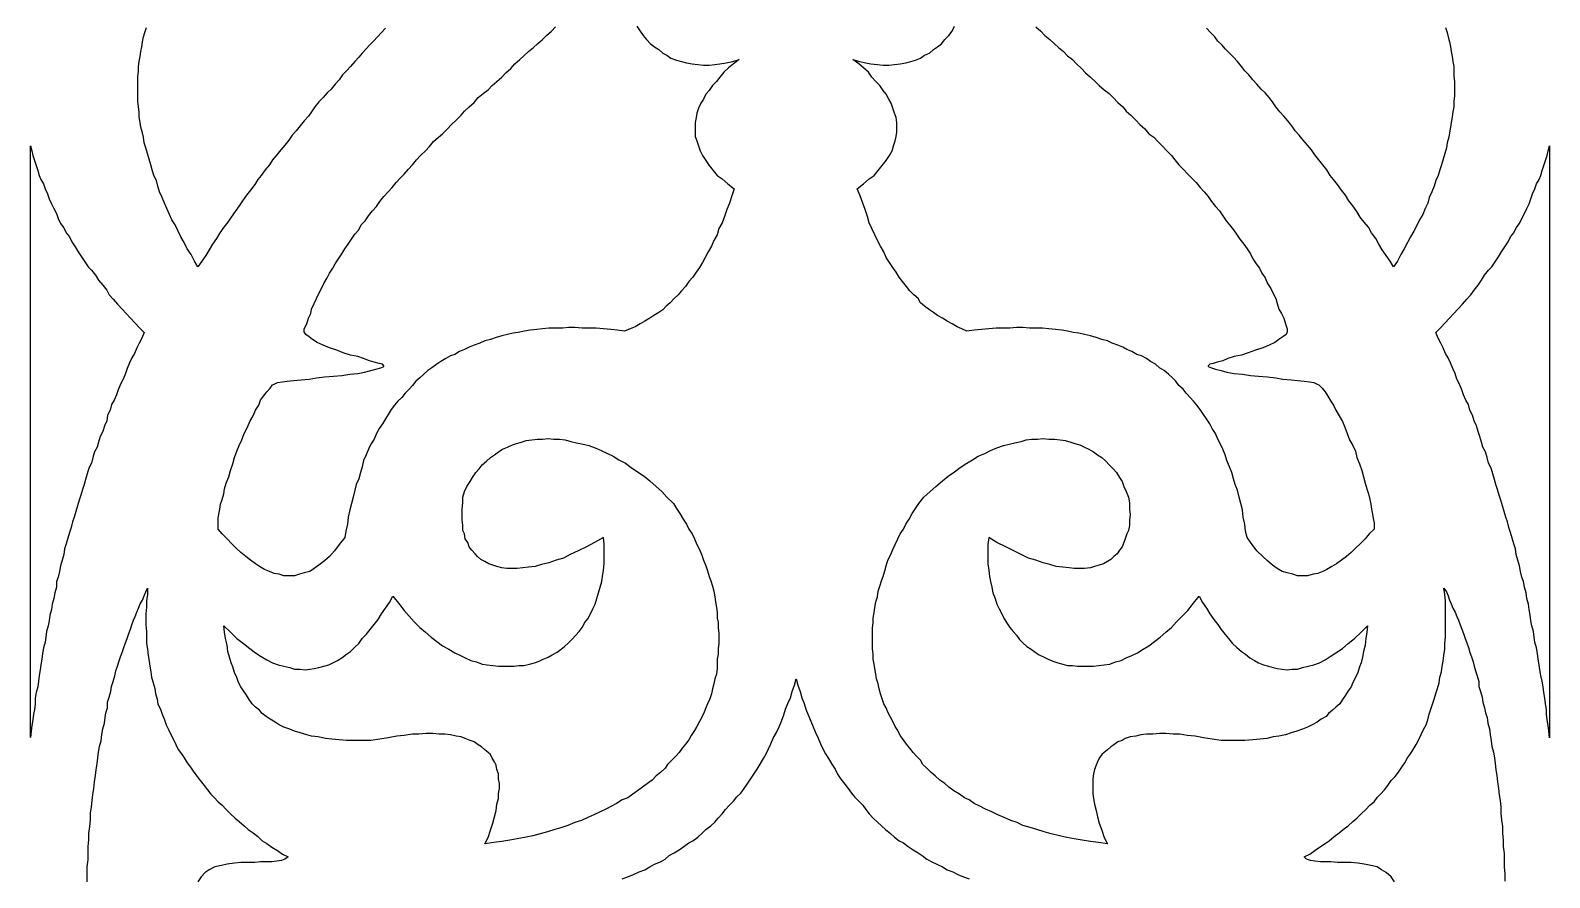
# Model space of a CAD drawing. Extents: x -372 to 372, y -358 to 358.
# Drawn here: x -312.5 to -242.8, y 152.9 to 191.8 of the extents above; entities that cross this region are included whole.
import ezdxf

# ---------------------------------------------------------------- set-up
doc = ezdxf.new("R2010")
doc.units = 0
doc.layers.add('LAYER_1', color=18, linetype='CONTINUOUS')

msp = doc.modelspace()

# ---------------------------------------------------------------- linework, layer by layer
at = {"layer": 'LAYER_1'}
for points in [[(-296.188, 191.886), (-296.374, 191.692), (-296.561, 191.497), (-296.747, 191.302), (-296.933, 191.108), (-297.082, 190.946), (-297.269, 190.751), (-297.418, 190.556), (-297.604, 190.362), (-297.79, 190.135), (-297.977, 189.94), (-298.163, 189.746), (-298.312, 189.519), (-298.498, 189.324), (-298.685, 189.097), (-298.871, 188.935), (-299.057, 188.708), (-299.244, 188.513), (-299.43, 188.286), (-299.579, 188.059), (-299.728, 187.865), (-299.914, 187.638), (-300.101, 187.411), (-300.287, 187.183), (-300.473, 186.989), (-300.622, 186.762), (-300.809, 186.535), (-300.995, 186.308), (-301.181, 186.081), (-301.368, 185.854), (-301.517, 185.627), (-301.703, 185.4), (-301.889, 185.14), (-302.038, 184.946), (-302.187, 184.719), (-302.374, 184.459), (-302.56, 184.232), (-302.746, 183.973), (-302.895, 183.746), (-303.082, 183.486), (-303.268, 183.227), (-303.417, 183), (-303.603, 182.773), (-303.79, 182.513), (-303.939, 182.254), (-304.125, 181.994), (-304.274, 181.735), (-304.423, 181.475), (-304.61, 181.216), (-304.796, 180.956), (-304.945, 181.216), (-305.094, 181.508), (-305.28, 181.767), (-305.429, 182.059), (-305.578, 182.319), (-305.69, 182.578), (-305.839, 182.87), (-305.988, 183.097), (-306.1, 183.356), (-306.212, 183.616), (-306.324, 183.875), (-306.435, 184.135), (-306.547, 184.394), (-306.622, 184.654), (-306.696, 184.913), (-306.808, 185.14), (-306.883, 185.4), (-306.957, 185.627), (-307.032, 185.886), (-307.106, 186.146), (-307.181, 186.405), (-307.255, 186.632), (-307.293, 186.892), (-307.33, 187.086), (-307.404, 187.346), (-307.442, 187.573), (-307.479, 187.832), (-307.479, 188.059), (-307.516, 188.286), (-307.553, 188.546), (-307.553, 188.773), (-307.553, 189), (-307.553, 189.227), (-307.553, 189.454), (-307.553, 189.681), (-307.516, 189.908), (-307.516, 190.135), (-307.479, 190.362), (-307.442, 190.589), (-307.404, 190.816), (-307.367, 191.043), (-307.33, 191.27), (-307.293, 191.497), (-307.218, 191.692), (-307.143, 191.919)], [(-284.674, 191.984), (-284.525, 191.756), (-284.376, 191.562), (-284.227, 191.367), (-284.04, 191.173), (-283.854, 191.043), (-283.668, 190.913), (-283.481, 190.751), (-283.295, 190.654), (-283.109, 190.524), (-282.848, 190.427), (-282.624, 190.362), (-282.401, 190.297), (-282.14, 190.265), (-281.879, 190.232), (-281.618, 190.2), (-281.357, 190.2), (-281.097, 190.232), (-280.873, 190.265), (-280.575, 190.297), (-280.277, 190.362), (-279.979, 190.459), (-280.24, 190.265), (-280.463, 190.07), (-280.687, 189.875), (-280.873, 189.648), (-281.022, 189.454), (-281.208, 189.259), (-281.357, 189.032), (-281.506, 188.87), (-281.618, 188.643), (-281.73, 188.448), (-281.842, 188.221), (-281.916, 187.994), (-281.954, 187.8), (-281.991, 187.573), (-281.991, 187.346), (-281.991, 187.119), (-281.991, 186.924), (-281.916, 186.729), (-281.842, 186.502), (-281.767, 186.275), (-281.656, 186.048), (-281.506, 185.821), (-281.357, 185.594), (-281.171, 185.367), (-280.985, 185.14), (-280.761, 184.978), (-280.5, 184.751), (-280.202, 184.524), (-280.314, 184.2), (-280.426, 183.875), (-280.538, 183.583), (-280.649, 183.259), (-280.761, 182.967), (-280.91, 182.708), (-280.985, 182.416), (-281.134, 182.156), (-281.246, 181.897), (-281.395, 181.637), (-281.544, 181.378), (-281.656, 181.151), (-281.805, 180.924), (-281.954, 180.697), (-282.103, 180.47), (-282.289, 180.275), (-282.438, 180.048), (-282.624, 179.854), (-282.773, 179.659), (-282.96, 179.497), (-283.146, 179.302), (-283.332, 179.14), (-283.481, 178.978), (-283.668, 178.848), (-283.891, 178.719), (-284.078, 178.589), (-284.301, 178.459), (-284.525, 178.329), (-284.748, 178.2), (-284.972, 178.102), (-285.233, 178.005), (-285.568, 178.037), (-285.866, 178.07), (-286.202, 178.102), (-286.537, 178.135), (-287.17, 178.135), (-287.506, 178.167), (-287.804, 178.167), (-288.065, 178.135), (-288.698, 178.135), (-288.996, 178.102), (-289.257, 178.07), (-289.555, 178.037), (-289.816, 178.005), (-290.114, 177.94), (-290.338, 177.908), (-290.599, 177.843), (-290.859, 177.778), (-291.12, 177.713), (-291.381, 177.616), (-291.642, 177.551), (-291.866, 177.454), (-292.126, 177.356), (-292.35, 177.259), (-292.574, 177.162), (-292.797, 177.064), (-293.021, 176.935), (-293.207, 176.87), (-293.431, 176.74), (-293.654, 176.61), (-293.841, 176.481), (-294.064, 176.319), (-294.25, 176.189), (-294.437, 176.027), (-294.623, 175.864), (-294.809, 175.702), (-294.958, 175.508), (-295.107, 175.346), (-295.294, 175.151), (-295.443, 174.956), (-295.629, 174.794), (-295.778, 174.6), (-295.927, 174.405), (-296.076, 174.178), (-296.188, 173.983), (-296.337, 173.756), (-296.486, 173.529), (-296.598, 173.302), (-296.71, 173.043), (-296.859, 172.816), (-296.971, 172.589), (-297.082, 172.329), (-297.194, 172.07), (-297.269, 171.778), (-297.343, 171.519), (-297.418, 171.227), (-297.53, 170.967), (-297.604, 170.708), (-297.679, 170.383), (-297.753, 170.091), (-297.828, 169.8), (-297.902, 169.475), (-297.939, 169.151), (-298.014, 168.827), (-298.051, 168.535), (-298.312, 168.21), (-298.536, 167.918), (-298.759, 167.659), (-298.983, 167.464), (-299.244, 167.27), (-299.467, 167.108), (-299.654, 166.978), (-299.914, 166.913), (-300.138, 166.848), (-300.362, 166.783), (-300.846, 166.783), (-301.07, 166.848), (-301.293, 166.881), (-301.517, 166.978), (-301.74, 167.075), (-301.964, 167.205), (-302.15, 167.335), (-302.374, 167.497), (-302.597, 167.659), (-302.821, 167.854), (-303.045, 168.048), (-303.231, 168.243), (-303.454, 168.47), (-303.678, 168.697), (-303.864, 168.924), (-303.864, 169.054), (-303.864, 169.216), (-303.864, 169.41), (-303.827, 169.605), (-303.79, 169.832), (-303.753, 170.059), (-303.678, 170.286), (-303.603, 170.546), (-303.566, 170.773), (-303.492, 171.032), (-303.38, 171.324), (-303.305, 171.616), (-303.194, 171.908), (-303.119, 172.2), (-303.007, 172.491), (-302.895, 172.751), (-302.784, 173.01), (-302.672, 173.302), (-302.523, 173.594), (-302.411, 173.854), (-302.262, 174.113), (-302.15, 174.373), (-302.001, 174.6), (-301.927, 174.827), (-301.778, 175.021), (-301.629, 175.216), (-301.479, 175.378), (-301.368, 175.54), (-301.293, 175.573), (-301.144, 175.637), (-300.921, 175.67), (-300.697, 175.702), (-300.399, 175.735), (-300.063, 175.767), (-299.691, 175.8), (-299.355, 175.864), (-298.983, 175.897), (-298.573, 175.929), (-298.2, 175.962), (-297.828, 176.027), (-297.455, 176.059), (-297.157, 176.124), (-296.859, 176.189), (-296.635, 176.254), (-296.412, 176.319), (-296.263, 176.383), (-296.263, 176.416), (-296.337, 176.481), (-296.486, 176.513), (-296.71, 176.578), (-296.933, 176.643), (-297.194, 176.74), (-297.455, 176.837), (-297.79, 176.902), (-298.126, 177), (-298.424, 177.129), (-298.759, 177.227), (-299.057, 177.356), (-299.318, 177.486), (-299.542, 177.616), (-299.691, 177.746), (-299.84, 177.843), (-299.914, 177.973), (-299.914, 178.102), (-299.803, 178.329), (-299.728, 178.589), (-299.616, 178.816), (-299.579, 179.01), (-299.467, 179.27), (-299.355, 179.497), (-299.244, 179.724), (-299.132, 179.951), (-299.02, 180.178), (-298.871, 180.437), (-298.759, 180.665), (-298.61, 180.892), (-298.498, 181.086), (-298.349, 181.313), (-298.2, 181.54), (-298.051, 181.767), (-297.902, 181.994), (-297.753, 182.221), (-297.604, 182.448), (-297.418, 182.643), (-297.306, 182.87), (-297.12, 183.065), (-296.971, 183.292), (-296.784, 183.519), (-296.598, 183.713), (-296.449, 183.94), (-296.263, 184.167), (-296.076, 184.394), (-295.89, 184.589), (-295.704, 184.816), (-295.517, 185.01), (-295.331, 185.205), (-295.145, 185.432), (-294.958, 185.627), (-294.772, 185.854), (-294.586, 186.048), (-294.362, 186.275), (-294.176, 186.47), (-293.99, 186.697), (-293.766, 186.892), (-293.58, 187.054), (-293.356, 187.281), (-293.17, 187.475), (-292.946, 187.67), (-292.723, 187.897), (-292.574, 188.092), (-292.35, 188.286), (-292.126, 188.481), (-291.94, 188.708), (-291.717, 188.902), (-291.493, 189.065), (-291.307, 189.259), (-291.083, 189.454), (-290.859, 189.648), (-290.673, 189.843), (-290.45, 190.038), (-290.263, 190.265), (-290.04, 190.459), (-289.853, 190.621), (-289.63, 190.816), (-289.406, 191.011), (-289.22, 191.173), (-288.996, 191.367), (-288.81, 191.562), (-288.586, 191.756), (-288.4, 191.951)], [(-266.378, 191.951), (-266.154, 191.756), (-265.968, 191.562), (-265.744, 191.367), (-265.521, 191.173), (-265.334, 191.011), (-265.111, 190.816), (-264.924, 190.621), (-264.701, 190.459), (-264.515, 190.265), (-264.291, 190.038), (-264.105, 189.843), (-263.881, 189.648), (-263.657, 189.454), (-263.471, 189.259), (-263.248, 189.065), (-263.024, 188.902), (-262.838, 188.708), (-262.614, 188.481), (-262.391, 188.286), (-262.241, 188.092), (-262.018, 187.897), (-261.794, 187.67), (-261.608, 187.475), (-261.384, 187.281), (-261.198, 187.054), (-260.975, 186.892), (-260.788, 186.697), (-260.565, 186.47), (-260.378, 186.275), (-260.155, 186.048), (-260.006, 185.854), (-259.819, 185.627), (-259.633, 185.432), (-259.409, 185.205), (-259.223, 185.01), (-259.037, 184.816), (-258.851, 184.589), (-258.664, 184.394), (-258.478, 184.167), (-258.329, 183.94), (-258.143, 183.713), (-257.956, 183.519), (-257.807, 183.292), (-257.658, 183.065), (-257.509, 182.87), (-257.323, 182.643), (-257.174, 182.448), (-257.025, 182.221), (-256.838, 181.994), (-256.689, 181.767), (-256.54, 181.54), (-256.428, 181.313), (-256.279, 181.086), (-256.13, 180.892), (-256.019, 180.665), (-255.869, 180.437), (-255.758, 180.178), (-255.609, 179.951), (-255.497, 179.724), (-255.385, 179.497), (-255.311, 179.27), (-255.236, 179.01), (-255.124, 178.816), (-255.012, 178.589), (-254.938, 178.329), (-254.863, 178.102), (-254.863, 177.973), (-254.901, 177.843), (-255.05, 177.746), (-255.236, 177.616), (-255.422, 177.486), (-255.683, 177.356), (-255.981, 177.227), (-256.317, 177.129), (-256.652, 177), (-256.95, 176.902), (-257.285, 176.837), (-257.584, 176.74), (-257.807, 176.643), (-258.068, 176.578), (-258.254, 176.513), (-258.403, 176.481), (-258.478, 176.416), (-258.478, 176.383), (-258.329, 176.319), (-258.143, 176.254), (-257.882, 176.189), (-257.621, 176.124), (-257.285, 176.059), (-256.913, 176.027), (-256.54, 175.962), (-256.168, 175.929), (-255.758, 175.897), (-255.385, 175.864), (-255.05, 175.8), (-254.677, 175.767), (-254.379, 175.735), (-254.081, 175.702), (-253.82, 175.67), (-253.634, 175.637), (-253.485, 175.573), (-253.41, 175.54), (-253.261, 175.378), (-253.112, 175.216), (-253, 175.021), (-252.888, 174.827), (-252.739, 174.6), (-252.628, 174.373), (-252.479, 174.113), (-252.329, 173.854), (-252.218, 173.594), (-252.106, 173.302), (-251.994, 173.01), (-251.845, 172.751), (-251.733, 172.491), (-251.659, 172.2), (-251.547, 171.908), (-251.435, 171.616), (-251.361, 171.324), (-251.286, 171.032), (-251.212, 170.773), (-251.137, 170.546), (-251.063, 170.286), (-251.025, 170.059), (-250.988, 169.832), (-250.951, 169.605), (-250.913, 169.41), (-250.876, 169.216), (-250.876, 169.054), (-250.876, 168.924), (-251.1, 168.697), (-251.286, 168.47), (-251.51, 168.243), (-251.733, 168.048), (-251.92, 167.854), (-252.143, 167.659), (-252.367, 167.497), (-252.59, 167.335), (-252.814, 167.205), (-253.037, 167.075), (-253.224, 166.978), (-253.447, 166.881), (-253.671, 166.848), (-253.932, 166.783), (-254.379, 166.783), (-254.603, 166.848), (-254.863, 166.913), (-255.087, 166.978), (-255.311, 167.108), (-255.534, 167.27), (-255.758, 167.464), (-255.981, 167.659), (-256.242, 167.918), (-256.466, 168.21), (-256.689, 168.535), (-256.764, 168.827), (-256.801, 169.151), (-256.876, 169.475), (-256.913, 169.8), (-256.987, 170.091), (-257.062, 170.383), (-257.136, 170.708), (-257.248, 170.967), (-257.323, 171.227), (-257.397, 171.519), (-257.509, 171.778), (-257.621, 172.07), (-257.695, 172.329), (-257.807, 172.589), (-257.919, 172.816), (-258.031, 173.043), (-258.143, 173.302), (-258.292, 173.529), (-258.403, 173.756), (-258.552, 173.983), (-258.701, 174.178), (-258.851, 174.405), (-259, 174.6), (-259.149, 174.794), (-259.298, 174.956), (-259.484, 175.151), (-259.633, 175.346), (-259.819, 175.508), (-259.968, 175.702), (-260.117, 175.864), (-260.304, 176.027), (-260.49, 176.189), (-260.714, 176.319), (-260.9, 176.481), (-261.124, 176.61), (-261.31, 176.74), (-261.533, 176.87), (-261.757, 176.935), (-261.981, 177.064), (-262.204, 177.162), (-262.391, 177.259), (-262.614, 177.356), (-262.875, 177.454), (-263.099, 177.551), (-263.359, 177.616), (-263.62, 177.713), (-263.881, 177.778), (-264.142, 177.843), (-264.403, 177.908), (-264.664, 177.94), (-264.924, 178.005), (-265.185, 178.037), (-265.483, 178.07), (-265.781, 178.102), (-266.08, 178.135), (-266.676, 178.135), (-266.974, 178.167), (-267.272, 178.167), (-267.57, 178.135), (-268.204, 178.135), (-268.539, 178.102), (-268.874, 178.07), (-269.21, 178.037), (-269.545, 178.005), (-269.769, 178.102), (-269.992, 178.2), (-270.216, 178.329), (-270.439, 178.459), (-270.663, 178.589), (-270.886, 178.719), (-271.073, 178.848), (-271.259, 178.978), (-271.483, 179.14), (-271.669, 179.302), (-271.781, 179.497), (-271.967, 179.659), (-272.153, 179.854), (-272.302, 180.048), (-272.489, 180.275), (-272.638, 180.47), (-272.787, 180.697), (-272.936, 180.924), (-273.085, 181.151), (-273.234, 181.378), (-273.346, 181.637), (-273.495, 181.897), (-273.644, 182.156), (-273.756, 182.416), (-273.905, 182.708), (-274.017, 182.967), (-274.091, 183.259), (-274.203, 183.583), (-274.315, 183.875), (-274.426, 184.2), (-274.576, 184.524), (-274.277, 184.751), (-274.017, 184.978), (-273.793, 185.14), (-273.607, 185.367), (-273.42, 185.594), (-273.234, 185.821), (-273.085, 186.048), (-272.973, 186.275), (-272.899, 186.502), (-272.824, 186.729), (-272.787, 186.924), (-272.75, 187.119), (-272.75, 187.346), (-272.75, 187.573), (-272.787, 187.8), (-272.861, 187.994), (-272.936, 188.221), (-273.01, 188.448), (-273.122, 188.643), (-273.234, 188.87), (-273.383, 189.032), (-273.532, 189.259), (-273.718, 189.454), (-273.905, 189.648), (-274.054, 189.875), (-274.277, 190.07), (-274.501, 190.265), (-274.762, 190.459), (-274.464, 190.362), (-274.166, 190.297), (-273.942, 190.265), (-273.644, 190.232), (-273.383, 190.2), (-273.122, 190.2), (-272.861, 190.232), (-272.601, 190.265), (-272.34, 190.297), (-272.116, 190.362), (-271.893, 190.427), (-271.669, 190.524), (-271.483, 190.654), (-271.259, 190.751), (-271.073, 190.913), (-270.886, 191.043), (-270.7, 191.173), (-270.551, 191.367), (-270.365, 191.562), (-270.216, 191.756), (-270.104, 191.984)], [(-247.597, 191.919), (-247.523, 191.692), (-247.485, 191.497), (-247.411, 191.27), (-247.374, 191.043), (-247.336, 190.816), (-247.299, 190.589), (-247.262, 190.362), (-247.224, 190.135), (-247.224, 189.908), (-247.224, 189.681), (-247.187, 189.454), (-247.187, 189.227), (-247.187, 189), (-247.187, 188.773), (-247.224, 188.546), (-247.224, 188.286), (-247.262, 188.059), (-247.299, 187.832), (-247.336, 187.573), (-247.374, 187.346), (-247.411, 187.086), (-247.448, 186.892), (-247.523, 186.632), (-247.56, 186.405), (-247.634, 186.146), (-247.709, 185.886), (-247.783, 185.627), (-247.858, 185.4), (-247.932, 185.14), (-248.044, 184.913), (-248.119, 184.654), (-248.231, 184.394), (-248.342, 184.135), (-248.417, 183.875), (-248.529, 183.616), (-248.64, 183.356), (-248.79, 183.097), (-248.901, 182.87), (-249.05, 182.578), (-249.199, 182.319), (-249.348, 182.059), (-249.498, 181.767), (-249.647, 181.508), (-249.796, 181.216), (-249.982, 180.956), (-250.131, 181.216), (-250.317, 181.475), (-250.504, 181.735), (-250.653, 181.994), (-250.802, 182.254), (-250.988, 182.513), (-251.137, 182.773), (-251.323, 183), (-251.51, 183.227), (-251.659, 183.486), (-251.845, 183.746), (-252.031, 183.973), (-252.18, 184.232), (-252.367, 184.459), (-252.553, 184.719), (-252.739, 184.946), (-252.888, 185.14), (-253.037, 185.4), (-253.224, 185.627), (-253.41, 185.854), (-253.596, 186.081), (-253.745, 186.308), (-253.932, 186.535), (-254.118, 186.762), (-254.304, 186.989), (-254.491, 187.183), (-254.64, 187.411), (-254.826, 187.638), (-255.012, 187.865), (-255.199, 188.059), (-255.385, 188.286), (-255.534, 188.513), (-255.683, 188.708), (-255.869, 188.935), (-256.056, 189.097), (-256.242, 189.324), (-256.428, 189.519), (-256.615, 189.746), (-256.801, 189.94), (-256.95, 190.135), (-257.136, 190.362), (-257.323, 190.556), (-257.509, 190.751), (-257.695, 190.946), (-257.844, 191.108), (-258.031, 191.302), (-258.18, 191.497), (-258.366, 191.692), (-258.552, 191.886)], [(-309.864, 152.751), (-309.864, 153.108), (-309.864, 153.432), (-309.826, 153.756), (-309.826, 154.048), (-309.826, 154.372), (-309.789, 154.664), (-309.789, 154.956), (-309.752, 155.281), (-309.715, 155.572), (-309.715, 155.897), (-309.677, 156.189), (-309.64, 156.481), (-309.603, 156.74), (-309.566, 157.032), (-309.528, 157.324), (-309.491, 157.616), (-309.454, 157.875), (-309.416, 158.167), (-309.379, 158.427), (-309.342, 158.686), (-309.305, 158.945), (-309.23, 159.205), (-309.193, 159.497), (-309.156, 159.756), (-309.081, 160.016), (-309.044, 160.275), (-309.007, 160.502), (-308.932, 160.729), (-308.932, 160.989), (-308.858, 161.216), (-308.783, 161.475), (-308.746, 161.702), (-308.671, 161.929), (-308.597, 162.189), (-308.559, 162.416), (-308.485, 162.643), (-308.41, 162.837), (-308.336, 163.064), (-308.261, 163.259), (-308.187, 163.486), (-308.112, 163.713), (-308.038, 163.908), (-307.963, 164.135), (-307.889, 164.329), (-307.814, 164.524), (-307.74, 164.751), (-307.665, 164.913), (-307.591, 165.108), (-307.516, 165.302), (-307.442, 165.497), (-307.33, 165.659), (-307.255, 165.854), (-307.181, 166.048), (-307.106, 166.21), (-307.106, 165.918), (-307.143, 165.627), (-307.143, 165.335), (-307.181, 165.043), (-307.181, 164.783), (-307.181, 164.524), (-307.143, 164.232), (-307.143, 163.972), (-307.143, 163.681), (-307.106, 163.421), (-307.069, 163.129), (-307.032, 162.87), (-306.994, 162.643), (-306.957, 162.383), (-306.92, 162.124), (-306.845, 161.864), (-306.771, 161.605), (-306.734, 161.378), (-306.659, 161.118), (-306.622, 160.891), (-306.51, 160.664), (-306.435, 160.437), (-306.324, 160.178), (-306.249, 159.951), (-306.137, 159.724), (-306.026, 159.497), (-305.914, 159.27), (-305.802, 159.043), (-305.69, 158.816), (-305.541, 158.621), (-305.429, 158.427), (-305.28, 158.199), (-305.131, 158.005), (-304.982, 157.778), (-304.833, 157.583), (-304.684, 157.389), (-304.498, 157.162), (-304.349, 156.967), (-304.2, 156.772), (-304.051, 156.61), (-303.864, 156.416), (-303.678, 156.254), (-303.492, 156.059), (-303.305, 155.864), (-303.082, 155.67), (-302.895, 155.508), (-302.672, 155.313), (-302.486, 155.151), (-302.262, 154.989), (-302.038, 154.826), (-301.852, 154.632), (-301.629, 154.502), (-301.405, 154.34), (-301.144, 154.178), (-300.921, 154.016), (-300.66, 153.886), (-300.809, 153.789), (-300.958, 153.724), (-301.181, 153.691), (-301.405, 153.659), (-301.927, 153.659), (-302.187, 153.626), (-302.821, 153.626), (-303.119, 153.594), (-303.454, 153.562), (-303.715, 153.497), (-304.013, 153.432), (-304.274, 153.302), (-304.461, 153.172), (-304.647, 152.978), (-304.796, 152.751)], [(-249.945, 152.751), (-250.094, 152.978), (-250.317, 153.172), (-250.541, 153.302), (-250.727, 153.432), (-251.025, 153.497), (-251.323, 153.562), (-251.621, 153.594), (-251.92, 153.626), (-252.553, 153.626), (-252.851, 153.659), (-253.336, 153.659), (-253.596, 153.691), (-253.783, 153.724), (-253.969, 153.789), (-254.081, 153.886), (-253.82, 154.016), (-253.596, 154.178), (-253.373, 154.34), (-253.112, 154.502), (-252.926, 154.632), (-252.702, 154.826), (-252.479, 154.989), (-252.292, 155.151), (-252.069, 155.313), (-251.845, 155.508), (-251.659, 155.67), (-251.472, 155.864), (-251.249, 156.059), (-251.063, 156.254), (-250.876, 156.416), (-250.727, 156.61), (-250.578, 156.772), (-250.392, 156.967), (-250.243, 157.162), (-250.094, 157.389), (-249.907, 157.583), (-249.758, 157.778), (-249.609, 158.005), (-249.46, 158.199), (-249.348, 158.427), (-249.199, 158.621), (-249.088, 158.816), (-248.939, 159.043), (-248.827, 159.27), (-248.715, 159.497), (-248.603, 159.724), (-248.491, 159.951), (-248.417, 160.178), (-248.342, 160.437), (-248.268, 160.664), (-248.193, 160.891), (-248.119, 161.118), (-248.044, 161.378), (-247.97, 161.605), (-247.895, 161.864), (-247.858, 162.124), (-247.783, 162.383), (-247.746, 162.643), (-247.709, 162.87), (-247.672, 163.129), (-247.634, 163.421), (-247.634, 163.681), (-247.597, 163.972), (-247.597, 164.232), (-247.597, 164.524), (-247.597, 164.783), (-247.597, 165.043), (-247.597, 165.335), (-247.597, 165.627), (-247.634, 165.918), (-247.672, 166.21), (-247.56, 166.048), (-247.485, 165.854), (-247.411, 165.659), (-247.336, 165.497), (-247.262, 165.302), (-247.15, 165.108), (-247.075, 164.913), (-247.001, 164.751), (-246.926, 164.524), (-246.852, 164.329), (-246.777, 164.135), (-246.703, 163.908), (-246.628, 163.713), (-246.554, 163.486), (-246.479, 163.259), (-246.405, 163.064), (-246.33, 162.837), (-246.293, 162.643), (-246.218, 162.416), (-246.144, 162.189), (-246.069, 161.929), (-246.069, 161.702), (-245.995, 161.475), (-245.92, 161.216), (-245.883, 160.989), (-245.808, 160.729), (-245.771, 160.502), (-245.697, 160.275), (-245.659, 160.016), (-245.585, 159.756), (-245.548, 159.497), (-245.51, 159.205), (-245.473, 158.945), (-245.399, 158.686), (-245.361, 158.427), (-245.324, 158.167), (-245.287, 157.875), (-245.25, 157.616), (-245.212, 157.324), (-245.175, 157.032), (-245.138, 156.74), (-245.1, 156.481), (-245.063, 156.189), (-245.063, 155.897), (-245.026, 155.572), (-244.989, 155.281), (-244.989, 154.956), (-244.951, 154.664), (-244.951, 154.372), (-244.914, 154.048), (-244.914, 153.756), (-244.914, 153.432), (-244.877, 153.108), (-244.877, 152.783)], [(-285.345, 152.881), (-285.084, 152.978), (-284.823, 153.075), (-284.562, 153.205), (-284.301, 153.302), (-284.078, 153.432), (-283.854, 153.562), (-283.593, 153.659), (-283.37, 153.789), (-283.183, 153.951), (-282.96, 154.081), (-282.736, 154.21), (-282.513, 154.372), (-282.289, 154.535), (-282.103, 154.632), (-281.879, 154.794), (-281.693, 154.956), (-281.506, 155.151), (-281.283, 155.313), (-281.097, 155.475), (-280.948, 155.67), (-280.761, 155.864), (-280.612, 156.059), (-280.426, 156.254), (-280.24, 156.448), (-280.09, 156.643), (-279.904, 156.805), (-279.755, 157.032), (-279.606, 157.227), (-279.457, 157.454), (-279.308, 157.681), (-279.159, 157.908), (-279.01, 158.135), (-278.861, 158.394), (-278.749, 158.621), (-278.637, 158.848), (-278.525, 159.075), (-278.414, 159.335), (-278.265, 159.594), (-278.153, 159.854), (-278.041, 160.113), (-277.929, 160.405), (-277.855, 160.664), (-277.743, 160.924), (-277.631, 161.183), (-277.557, 161.475), (-277.445, 161.767), (-277.37, 162.059), (-277.296, 161.767), (-277.184, 161.475), (-277.109, 161.183), (-276.998, 160.924), (-276.923, 160.664), (-276.811, 160.405), (-276.7, 160.113), (-276.588, 159.854), (-276.476, 159.594), (-276.364, 159.335), (-276.252, 159.075), (-276.141, 158.848), (-276.029, 158.621), (-275.88, 158.394), (-275.731, 158.135), (-275.582, 157.908), (-275.47, 157.681), (-275.321, 157.454), (-275.134, 157.227), (-274.985, 157.032), (-274.836, 156.805), (-274.687, 156.643), (-274.501, 156.448), (-274.315, 156.254), (-274.166, 156.059), (-274.017, 155.864), (-273.83, 155.67), (-273.644, 155.475), (-273.458, 155.313), (-273.271, 155.151), (-273.048, 154.956), (-272.861, 154.794), (-272.638, 154.632), (-272.452, 154.535), (-272.228, 154.372), (-272.004, 154.21), (-271.781, 154.081), (-271.594, 153.951), (-271.371, 153.789), (-271.147, 153.659), (-270.924, 153.562), (-270.663, 153.432), (-270.439, 153.302), (-270.178, 153.205), (-269.955, 153.075), (-269.694, 152.978), (-269.433, 152.881)]]:
    msp.add_lwpolyline(points, dxfattribs=at)
for points in [[(-312.398, 186.275), (-312.36, 186.048), (-312.286, 185.821), (-312.211, 185.594), (-312.137, 185.367), (-312.062, 185.14), (-311.988, 184.946), (-311.876, 184.751), (-311.801, 184.524), (-311.69, 184.297), (-311.615, 184.07), (-311.503, 183.843), (-311.391, 183.616), (-311.28, 183.389), (-311.205, 183.162), (-311.093, 182.935), (-310.944, 182.74), (-310.832, 182.513), (-310.683, 182.319), (-310.572, 182.092), (-310.423, 181.865), (-310.274, 181.637), (-310.124, 181.41), (-309.975, 181.183), (-309.826, 180.956), (-309.677, 180.794), (-309.491, 180.567), (-309.342, 180.34), (-309.156, 180.113), (-308.969, 179.886), (-308.858, 179.659), (-308.671, 179.465), (-308.485, 179.237), (-308.261, 179.01), (-308.075, 178.816), (-307.889, 178.589), (-307.665, 178.362), (-307.479, 178.167), (-307.255, 177.94), (-307.367, 177.681), (-307.479, 177.454), (-307.591, 177.227), (-307.702, 176.967), (-307.814, 176.773), (-307.926, 176.546), (-308.038, 176.286), (-308.112, 176.059), (-308.224, 175.8), (-308.336, 175.573), (-308.448, 175.313), (-308.522, 175.086), (-308.634, 174.827), (-308.746, 174.632), (-308.82, 174.373), (-308.932, 174.146), (-308.969, 173.886), (-309.081, 173.659), (-309.156, 173.4), (-309.267, 173.173), (-309.342, 172.913), (-309.416, 172.686), (-309.528, 172.459), (-309.603, 172.2), (-309.677, 171.94), (-309.789, 171.713), (-309.864, 171.454), (-309.938, 171.194), (-310.013, 170.967), (-310.087, 170.74), (-310.162, 170.481), (-310.236, 170.254), (-310.311, 169.994), (-310.385, 169.735), (-310.46, 169.475), (-310.534, 169.248), (-310.609, 168.989), (-310.683, 168.762), (-310.758, 168.502), (-310.832, 168.243), (-310.907, 168.016), (-310.944, 167.756), (-311.019, 167.497), (-311.093, 167.237), (-311.131, 166.978), (-311.205, 166.718), (-311.28, 166.524), (-311.28, 166.264), (-311.354, 166.005), (-311.391, 165.745), (-311.466, 165.486), (-311.503, 165.227), (-311.578, 164.967), (-311.615, 164.708), (-311.652, 164.481), (-311.727, 164.221), (-311.764, 163.962), (-311.801, 163.735), (-311.876, 163.475), (-311.913, 163.216), (-311.95, 162.956), (-311.988, 162.697), (-312.025, 162.47), (-312.062, 162.21), (-312.099, 161.951), (-312.137, 161.691), (-312.211, 161.432), (-312.248, 161.172), (-312.248, 160.913), (-312.286, 160.654), (-312.323, 160.427), (-312.36, 160.167), (-312.398, 159.908), (-312.435, 159.648), (-312.472, 159.361), (-312.472, 186.502)], [(-242.828, 159.356), (-242.865, 159.648), (-242.902, 159.908), (-242.939, 160.167), (-242.976, 160.427), (-242.976, 160.654), (-243.014, 160.913), (-243.051, 161.172), (-243.088, 161.432), (-243.126, 161.691), (-243.163, 161.951), (-243.237, 162.21), (-243.275, 162.47), (-243.312, 162.697), (-243.349, 162.956), (-243.386, 163.216), (-243.424, 163.475), (-243.498, 163.735), (-243.535, 163.962), (-243.573, 164.221), (-243.647, 164.481), (-243.684, 164.708), (-243.722, 164.967), (-243.759, 165.227), (-243.796, 165.486), (-243.871, 165.745), (-243.908, 166.005), (-243.983, 166.264), (-244.02, 166.524), (-244.094, 166.718), (-244.169, 166.978), (-244.206, 167.237), (-244.281, 167.497), (-244.355, 167.756), (-244.392, 168.016), (-244.467, 168.243), (-244.542, 168.502), (-244.616, 168.762), (-244.691, 168.989), (-244.765, 169.248), (-244.84, 169.475), (-244.914, 169.735), (-244.989, 169.994), (-245.063, 170.254), (-245.138, 170.481), (-245.212, 170.74), (-245.287, 170.967), (-245.361, 171.194), (-245.436, 171.454), (-245.51, 171.713), (-245.622, 171.94), (-245.697, 172.2), (-245.771, 172.459), (-245.883, 172.686), (-245.958, 172.913), (-246.032, 173.173), (-246.107, 173.4), (-246.181, 173.659), (-246.293, 173.886), (-246.367, 174.146), (-246.479, 174.373), (-246.554, 174.632), (-246.666, 174.827), (-246.777, 175.086), (-246.852, 175.313), (-246.964, 175.573), (-247.075, 175.8), (-247.15, 176.059), (-247.262, 176.286), (-247.374, 176.546), (-247.485, 176.773), (-247.597, 176.967), (-247.709, 177.227), (-247.821, 177.454), (-247.932, 177.681), (-248.044, 177.94), (-247.821, 178.167), (-247.634, 178.362), (-247.411, 178.589), (-247.224, 178.816), (-247.038, 179.01), (-246.815, 179.237), (-246.628, 179.465), (-246.442, 179.659), (-246.293, 179.886), (-246.107, 180.113), (-245.958, 180.34), (-245.808, 180.567), (-245.622, 180.794), (-245.473, 180.956), (-245.324, 181.183), (-245.175, 181.41), (-245.026, 181.637), (-244.877, 181.865), (-244.728, 182.092), (-244.616, 182.319), (-244.467, 182.513), (-244.355, 182.74), (-244.206, 182.935), (-244.094, 183.162), (-243.983, 183.389), (-243.871, 183.616), (-243.759, 183.843), (-243.684, 184.07), (-243.61, 184.297), (-243.498, 184.524), (-243.424, 184.751), (-243.312, 184.946), (-243.237, 185.14), (-243.163, 185.367), (-243.088, 185.594), (-243.014, 185.821), (-242.939, 186.048), (-242.902, 186.275), (-242.828, 186.502)], [(-288.475, 173.043), (-288.214, 173.043), (-287.953, 173.01), (-287.692, 172.946), (-287.431, 172.881), (-287.133, 172.816), (-286.872, 172.751), (-286.574, 172.654), (-286.313, 172.524), (-286.015, 172.394), (-285.754, 172.264), (-285.494, 172.102), (-285.196, 171.94), (-284.935, 171.746), (-284.637, 171.551), (-284.338, 171.356), (-284.078, 171.129), (-283.78, 170.87), (-283.519, 170.643), (-283.295, 170.383), (-282.997, 170.091), (-282.848, 169.864), (-282.699, 169.637), (-282.55, 169.378), (-282.401, 169.151), (-282.289, 168.924), (-282.14, 168.697), (-282.028, 168.47), (-281.916, 168.21), (-281.805, 167.983), (-281.693, 167.724), (-281.618, 167.497), (-281.506, 167.237), (-281.432, 167.01), (-281.357, 166.751), (-281.283, 166.556), (-281.208, 166.297), (-281.134, 166.07), (-281.097, 165.81), (-281.059, 165.583), (-281.022, 165.324), (-280.985, 165.097), (-280.985, 164.837), (-280.948, 164.643), (-280.948, 164.383), (-280.91, 164.156), (-280.91, 163.897), (-280.91, 163.67), (-280.948, 163.443), (-280.948, 163.183), (-280.985, 162.956), (-280.985, 162.729), (-280.985, 162.535), (-281.022, 162.275), (-281.097, 162.048), (-281.134, 161.821), (-281.208, 161.594), (-281.246, 161.367), (-281.32, 161.14), (-281.432, 160.913), (-281.506, 160.718), (-281.581, 160.524), (-281.693, 160.297), (-281.805, 160.102), (-281.916, 159.875), (-282.028, 159.681), (-282.177, 159.454), (-282.289, 159.259), (-282.438, 159.064), (-282.587, 158.87), (-282.736, 158.675), (-282.885, 158.513), (-283.072, 158.318), (-283.258, 158.124), (-283.37, 157.962), (-283.593, 157.767), (-283.78, 157.605), (-283.966, 157.41), (-284.189, 157.248), (-284.413, 157.086), (-284.637, 156.924), (-284.86, 156.762), (-285.084, 156.599), (-285.345, 156.502), (-285.605, 156.34), (-285.829, 156.21), (-286.09, 156.081), (-286.351, 155.951), (-286.649, 155.821), (-286.91, 155.691), (-287.208, 155.562), (-287.506, 155.464), (-287.841, 155.335), (-288.102, 155.237), (-288.437, 155.14), (-288.773, 155.043), (-289.108, 154.945), (-289.443, 154.848), (-289.816, 154.783), (-290.151, 154.718), (-290.487, 154.654), (-290.859, 154.589), (-291.232, 154.556), (-291.642, 154.491), (-291.493, 154.783), (-291.381, 155.108), (-291.269, 155.432), (-291.195, 155.724), (-291.12, 156.016), (-291.083, 156.308), (-291.009, 156.567), (-291.009, 156.794), (-290.971, 157.021), (-290.971, 157.248), (-291.009, 157.475), (-291.009, 157.702), (-291.083, 157.897), (-291.12, 158.091), (-291.195, 158.254), (-291.307, 158.416), (-291.381, 158.578), (-291.493, 158.675), (-291.642, 158.805), (-291.791, 158.935), (-291.94, 159.032), (-292.126, 159.162), (-292.313, 159.227), (-292.536, 159.324), (-292.723, 159.389), (-292.946, 159.421), (-293.207, 159.486), (-293.468, 159.518), (-293.729, 159.518), (-294.027, 159.551), (-294.325, 159.551), (-294.66, 159.518), (-294.958, 159.518), (-295.331, 159.454), (-295.666, 159.421), (-296.076, 159.356), (-296.449, 159.291), (-296.859, 159.227), (-297.977, 159.227), (-298.312, 159.259), (-298.647, 159.291), (-298.946, 159.324), (-299.281, 159.389), (-299.579, 159.421), (-299.803, 159.486), (-300.101, 159.583), (-300.362, 159.648), (-300.585, 159.745), (-300.846, 159.843), (-301.07, 159.94), (-301.256, 160.07), (-301.479, 160.2), (-301.666, 160.329), (-301.852, 160.459), (-301.964, 160.621), (-302.15, 160.751), (-302.299, 160.913), (-302.448, 161.108), (-302.56, 161.302), (-302.709, 161.497), (-302.821, 161.691), (-302.933, 161.886), (-303.007, 162.113), (-303.119, 162.34), (-303.194, 162.6), (-303.268, 162.794), (-303.343, 163.054), (-303.417, 163.313), (-303.454, 163.605), (-303.529, 163.897), (-303.566, 164.189), (-303.603, 164.481), (-303.305, 164.189), (-303.007, 163.897), (-302.709, 163.67), (-302.411, 163.443), (-302.15, 163.248), (-301.889, 163.086), (-301.629, 162.924), (-301.368, 162.794), (-301.107, 162.697), (-300.846, 162.632), (-300.585, 162.567), (-300.362, 162.502), (-300.101, 162.502), (-299.877, 162.47), (-299.654, 162.502), (-299.467, 162.535), (-299.244, 162.567), (-299.02, 162.632), (-298.797, 162.697), (-298.61, 162.794), (-298.387, 162.891), (-298.2, 163.021), (-297.977, 163.183), (-297.79, 163.313), (-297.604, 163.508), (-297.418, 163.67), (-297.269, 163.897), (-297.082, 164.091), (-296.896, 164.318), (-296.71, 164.545), (-296.523, 164.773), (-296.374, 165.032), (-296.188, 165.291), (-296.002, 165.551), (-295.853, 165.843), (-295.592, 165.518), (-295.331, 165.194), (-295.107, 164.935), (-294.884, 164.675), (-294.623, 164.416), (-294.362, 164.189), (-294.101, 163.962), (-293.841, 163.767), (-293.58, 163.573), (-293.282, 163.41), (-293.021, 163.248), (-292.76, 163.118), (-292.536, 163.021), (-292.275, 162.891), (-292.015, 162.827), (-291.754, 162.729), (-291.53, 162.697), (-291.269, 162.664), (-291.009, 162.632), (-290.301, 162.632), (-290.077, 162.664), (-289.853, 162.664), (-289.593, 162.729), (-289.369, 162.794), (-289.145, 162.859), (-288.959, 162.956), (-288.736, 163.054), (-288.549, 163.151), (-288.326, 163.281), (-288.139, 163.41), (-287.99, 163.54), (-287.804, 163.702), (-287.655, 163.864), (-287.469, 164.059), (-287.32, 164.221), (-287.17, 164.416), (-287.059, 164.643), (-286.91, 164.805), (-286.798, 165.032), (-286.686, 165.259), (-286.574, 165.486), (-286.5, 165.745), (-286.425, 166.005), (-286.351, 166.264), (-286.276, 166.524), (-286.239, 166.751), (-286.202, 167.043), (-286.164, 167.335), (-286.164, 167.627), (-286.164, 167.918), (-286.164, 168.21), (-286.202, 168.535), (-286.612, 168.308), (-286.984, 168.113), (-287.357, 167.918), (-287.729, 167.756), (-288.028, 167.594), (-288.363, 167.497), (-288.698, 167.367), (-289.034, 167.302), (-289.332, 167.205), (-289.63, 167.173), (-289.891, 167.14), (-290.151, 167.108), (-290.636, 167.108), (-290.859, 167.14), (-291.083, 167.205), (-291.269, 167.27), (-291.456, 167.335), (-291.642, 167.432), (-291.828, 167.529), (-291.977, 167.659), (-292.089, 167.789), (-292.238, 167.951), (-292.35, 168.113), (-292.425, 168.308), (-292.536, 168.47), (-292.574, 168.697), (-292.648, 168.859), (-292.648, 169.086), (-292.685, 169.346), (-292.685, 169.573), (-292.685, 169.832), (-292.648, 170.124), (-292.648, 170.383), (-292.574, 170.643), (-292.462, 170.87), (-292.313, 171.097), (-292.201, 171.291), (-292.052, 171.519), (-291.903, 171.681), (-291.754, 171.875), (-291.567, 172.037), (-291.381, 172.2), (-291.195, 172.329), (-291.009, 172.459), (-290.822, 172.589), (-290.599, 172.686), (-290.375, 172.783), (-290.189, 172.848), (-289.965, 172.913), (-289.742, 172.978), (-289.481, 173.01), (-289.22, 173.043), (-288.996, 173.043), (-288.736, 173.075)], [(-265.781, 173.043), (-265.521, 173.043), (-265.26, 173.01), (-265.036, 172.978), (-264.775, 172.913), (-264.589, 172.848), (-264.365, 172.783), (-264.142, 172.686), (-263.956, 172.589), (-263.732, 172.459), (-263.546, 172.329), (-263.359, 172.2), (-263.173, 172.037), (-263.024, 171.875), (-262.838, 171.681), (-262.689, 171.519), (-262.54, 171.291), (-262.428, 171.097), (-262.353, 170.87), (-262.241, 170.643), (-262.13, 170.383), (-262.092, 170.124), (-262.092, 169.832), (-262.055, 169.573), (-262.092, 169.346), (-262.092, 169.086), (-262.13, 168.859), (-262.204, 168.697), (-262.279, 168.47), (-262.353, 168.308), (-262.428, 168.113), (-262.54, 167.951), (-262.651, 167.789), (-262.8, 167.659), (-262.949, 167.529), (-263.099, 167.432), (-263.285, 167.335), (-263.471, 167.27), (-263.695, 167.205), (-263.881, 167.14), (-264.142, 167.108), (-264.626, 167.108), (-264.85, 167.14), (-265.148, 167.173), (-265.446, 167.205), (-265.744, 167.302), (-266.042, 167.367), (-266.378, 167.497), (-266.713, 167.594), (-267.048, 167.756), (-267.384, 167.918), (-267.756, 168.113), (-268.166, 168.308), (-268.539, 168.535), (-268.576, 168.21), (-268.576, 167.918), (-268.576, 167.627), (-268.576, 167.335), (-268.539, 167.043), (-268.502, 166.751), (-268.464, 166.524), (-268.39, 166.264), (-268.353, 166.005), (-268.241, 165.745), (-268.166, 165.486), (-268.055, 165.259), (-267.943, 165.032), (-267.831, 164.805), (-267.719, 164.643), (-267.57, 164.416), (-267.421, 164.221), (-267.272, 164.059), (-267.123, 163.864), (-266.974, 163.702), (-266.788, 163.54), (-266.601, 163.41), (-266.415, 163.281), (-266.229, 163.151), (-266.005, 163.054), (-265.819, 162.956), (-265.595, 162.859), (-265.372, 162.794), (-265.148, 162.729), (-264.924, 162.664), (-264.701, 162.664), (-264.477, 162.632), (-263.732, 162.632), (-263.508, 162.664), (-263.248, 162.697), (-262.987, 162.729), (-262.726, 162.827), (-262.465, 162.891), (-262.241, 163.021), (-261.981, 163.118), (-261.72, 163.248), (-261.459, 163.41), (-261.198, 163.573), (-260.937, 163.767), (-260.676, 163.962), (-260.416, 164.189), (-260.155, 164.416), (-259.931, 164.675), (-259.67, 164.935), (-259.409, 165.194), (-259.149, 165.518), (-258.888, 165.843), (-258.739, 165.551), (-258.552, 165.291), (-258.403, 165.032), (-258.217, 164.773), (-258.031, 164.545), (-257.882, 164.318), (-257.695, 164.091), (-257.546, 163.897), (-257.36, 163.67), (-257.174, 163.508), (-256.95, 163.313), (-256.764, 163.183), (-256.577, 163.021), (-256.354, 162.891), (-256.168, 162.794), (-255.944, 162.697), (-255.72, 162.632), (-255.497, 162.567), (-255.311, 162.535), (-255.087, 162.502), (-254.863, 162.47), (-254.64, 162.502), (-254.379, 162.502), (-254.155, 162.567), (-253.895, 162.632), (-253.634, 162.697), (-253.373, 162.794), (-253.112, 162.924), (-252.888, 163.086), (-252.628, 163.248), (-252.329, 163.443), (-252.069, 163.67), (-251.771, 163.897), (-251.472, 164.189), (-251.174, 164.481), (-251.212, 164.189), (-251.249, 163.897), (-251.286, 163.605), (-251.361, 163.313), (-251.398, 163.054), (-251.472, 162.794), (-251.547, 162.6), (-251.621, 162.34), (-251.733, 162.113), (-251.845, 161.886), (-251.92, 161.691), (-252.069, 161.497), (-252.18, 161.302), (-252.329, 161.108), (-252.441, 160.913), (-252.628, 160.751), (-252.777, 160.621), (-252.963, 160.459), (-253.075, 160.329), (-253.298, 160.2), (-253.485, 160.07), (-253.708, 159.94), (-253.932, 159.843), (-254.155, 159.745), (-254.416, 159.648), (-254.677, 159.583), (-254.938, 159.486), (-255.236, 159.421), (-255.497, 159.389), (-255.795, 159.324), (-256.093, 159.291), (-256.428, 159.259), (-256.801, 159.227), (-257.882, 159.227), (-258.292, 159.291), (-258.701, 159.356), (-259.074, 159.421), (-259.447, 159.454), (-259.782, 159.518), (-260.08, 159.518), (-260.416, 159.551), (-260.714, 159.551), (-261.012, 159.518), (-261.31, 159.518), (-261.571, 159.486), (-261.794, 159.421), (-262.055, 159.389), (-262.279, 159.324), (-262.428, 159.227), (-262.614, 159.162), (-262.8, 159.032), (-262.949, 158.935), (-263.099, 158.805), (-263.248, 158.675), (-263.359, 158.578), (-263.471, 158.416), (-263.546, 158.254), (-263.62, 158.091), (-263.695, 157.897), (-263.732, 157.702), (-263.769, 157.475), (-263.769, 157.248), (-263.769, 157.021), (-263.769, 156.794), (-263.732, 156.567), (-263.695, 156.308), (-263.62, 156.016), (-263.546, 155.724), (-263.471, 155.432), (-263.359, 155.108), (-263.248, 154.783), (-263.099, 154.491), (-263.508, 154.556), (-263.881, 154.589), (-264.254, 154.654), (-264.626, 154.718), (-264.962, 154.783), (-265.297, 154.848), (-265.67, 154.945), (-266.005, 155.043), (-266.34, 155.14), (-266.639, 155.237), (-266.974, 155.335), (-267.235, 155.464), (-267.533, 155.562), (-267.831, 155.691), (-268.129, 155.821), (-268.39, 155.951), (-268.688, 156.081), (-268.949, 156.21), (-269.21, 156.34), (-269.433, 156.502), (-269.657, 156.599), (-269.88, 156.762), (-270.141, 156.924), (-270.365, 157.086), (-270.551, 157.248), (-270.775, 157.41), (-270.998, 157.605), (-271.185, 157.767), (-271.371, 157.962), (-271.557, 158.124), (-271.669, 158.318), (-271.855, 158.513), (-272.004, 158.675), (-272.153, 158.87), (-272.302, 159.064), (-272.452, 159.259), (-272.601, 159.454), (-272.712, 159.681), (-272.824, 159.875), (-272.936, 160.102), (-273.048, 160.297), (-273.16, 160.524), (-273.234, 160.718), (-273.346, 160.913), (-273.42, 161.14), (-273.495, 161.367), (-273.569, 161.594), (-273.607, 161.821), (-273.681, 162.048), (-273.718, 162.275), (-273.756, 162.535), (-273.793, 162.729), (-273.83, 162.956), (-273.83, 163.183), (-273.868, 163.443), (-273.868, 163.67), (-273.868, 163.897), (-273.868, 164.156), (-273.868, 164.383), (-273.83, 164.643), (-273.83, 164.837), (-273.793, 165.097), (-273.756, 165.324), (-273.718, 165.583), (-273.644, 165.81), (-273.607, 166.07), (-273.532, 166.297), (-273.458, 166.556), (-273.383, 166.751), (-273.309, 167.01), (-273.234, 167.237), (-273.16, 167.497), (-273.048, 167.724), (-272.936, 167.983), (-272.824, 168.21), (-272.712, 168.47), (-272.601, 168.697), (-272.452, 168.924), (-272.34, 169.151), (-272.191, 169.378), (-272.042, 169.637), (-271.893, 169.864), (-271.744, 170.091), (-271.52, 170.383), (-271.222, 170.643), (-270.961, 170.87), (-270.663, 171.129), (-270.402, 171.356), (-270.104, 171.551), (-269.843, 171.746), (-269.545, 171.94), (-269.284, 172.102), (-269.023, 172.264), (-268.725, 172.394), (-268.464, 172.524), (-268.166, 172.654), (-267.868, 172.751), (-267.607, 172.816), (-267.347, 172.881), (-267.048, 172.946), (-266.825, 173.01), (-266.564, 173.043), (-266.303, 173.043), (-266.042, 173.075)]]:
    msp.add_lwpolyline(points, close=True, dxfattribs=at)

doc.saveas('drawing.dxf')
